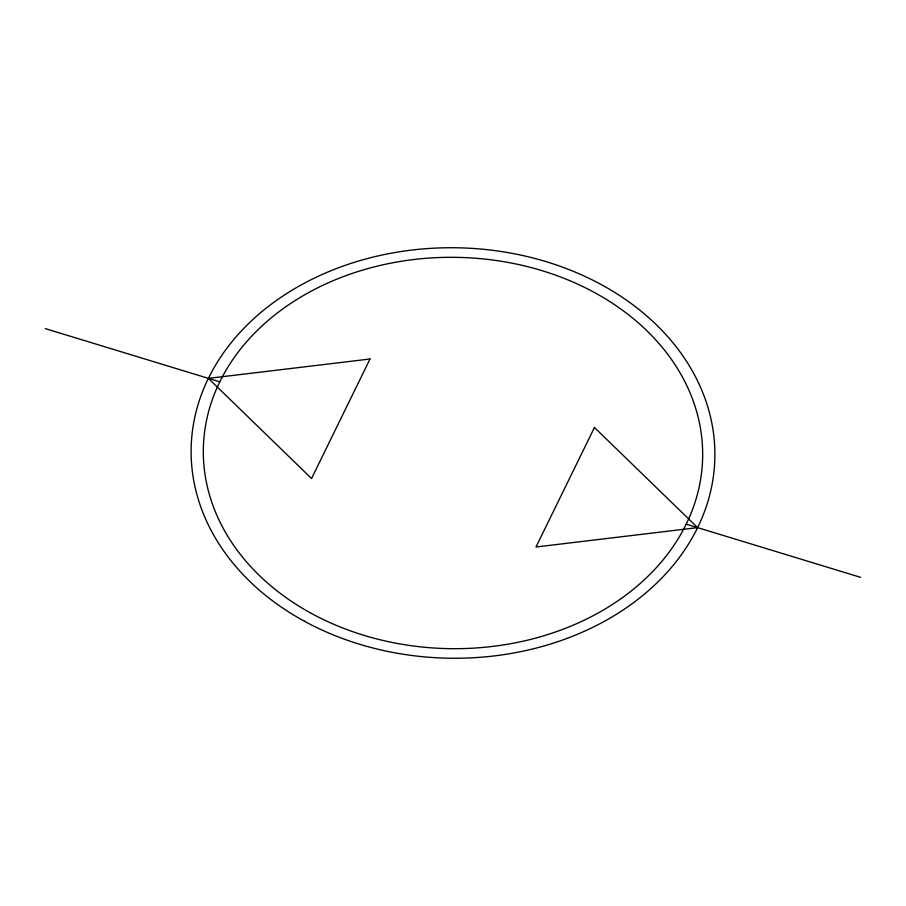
<?xml version="1.0" encoding="UTF-8"?>
<svg xmlns="http://www.w3.org/2000/svg" width="906" height="906" viewBox="0 0 906 906"><rect width="100%" height="100%" fill="white"/><g stroke="black" fill="none" stroke-linecap="round" stroke-linejoin="round"><path stroke-width="1.36" d="M45.3 328.618L219.796 381.845M686.204 524.155L860.7 577.382M370.022 359.002L311.551 478.515L208.38 378.368L370.022 359.002M594.449 427.485L535.978 546.998L697.62 527.632L594.449 427.485M304.427 621.233A261.902 205.254 0.8 0 0 714.064 470.735A261.902 205.254 0.8 0 0 340.509 267.032A261.902 205.254 0.8 0 0 304.427 621.233M311.358 613.385A249.682 195.673 0.8 0 0 701.878 469.908A249.682 195.673 0.8 0 0 345.764 275.707A249.682 195.673 0.8 0 0 311.358 613.385"/></g></svg>
